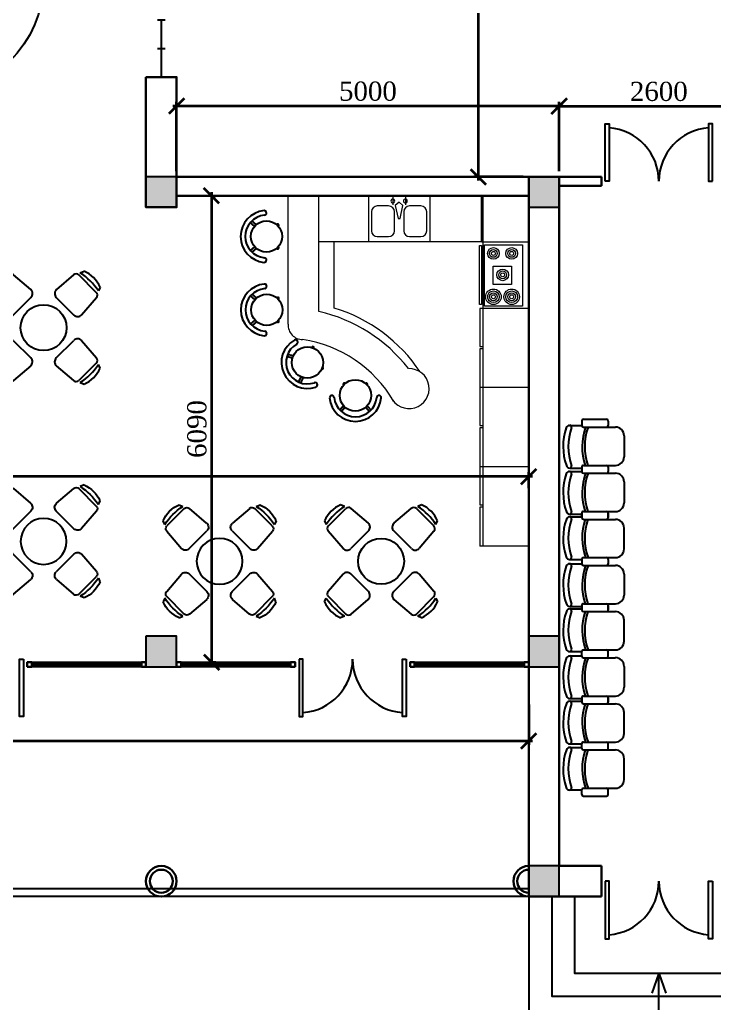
# Model space of a CAD drawing. Header units: inches. Extents: x 2870606 to 3671143, y -733551 to -473558.
# Drawn here: x 2942546 to 2951621, y -687898 to -675054 of the extents above; entities that cross this region are included whole.
import ezdxf

# ---------------------------------------------------------------- set-up
doc = ezdxf.new("R2010")
doc.units = ezdxf.units.IN
doc.header["$MEASUREMENT"] = 0
for name, color, linetype in [('A_Windows', 160, 'Continuous'), ('OP-MOB-MOVIL', 8, 'Continuous'), ('potolok', 7, 'Continuous'), ('МеБель', 254, 'Continuous')]:
    doc.layers.add(name, color=color, linetype=linetype)
doc.styles.add('J~stule', font='dutch.ttf')
doc.linetypes.add('FENCELINE1', pattern='A,0.25,-0.1,[133,ltypeshp.shx,S=0.1,R=0,X=-0.1,Y=0],-0.1,1', length=1.45)
doc.dimstyles.new('J~style', dxfattribs={"dimscale": 100, "dimtxt": 2.5, "dimasz": 2, "dimexe": 0.55, "dimexo": 0.725, "dimtad": 1, "dimdec": 0, "dimdsep": 46, "dimtxsty": 'J~stule', "dimblk": 'OBLIQUE', "dimcen": 2, "dimdle": 0.5, "dimadec": 0, "dimazin": 0, "dimtfac": 1, "dimtdec": 0, "dimtmove": 0, "dimatfit": 3, "dimfxl": 1, "dimarcsym": 0})

# ---------------------------------------------------------------- blocks, each defined once
blk = doc.blocks.new('_Oblique')
at = {"color": 0, "linetype": 'ByBlock', "lineweight": -2}
blk.add_line((-0.5, -0.5), (0.5, 0.5), dxfattribs=at)
blk = doc.blocks.new('*D106')
at = {"color": 0, "lineweight": -2, "transparency": 16777216}
for p, q in [((3216166, -562445), (3215523, -562445)), ((3215578, -562395), (3215578, -568095)), ((3216166, -568045), (3215523, -568045))]:
    blk.add_line(p, q, dxfattribs=at)
at = {"layer": 'Defpoints', "color": 0, "lineweight": 35, "transparency": 16777216}
for p in [(3216238, -562445), (3215578, -568045), (3216238, -568045)]:
    blk.add_point(p, dxfattribs=at)
at = {"color": 0, "lineweight": -2, "transparency": 16777216, "xscale": 200, "yscale": 200, "zscale": 200}
for p, rotation in [((3215578, -562445), 90), ((3215578, -568045), 270)]:
    blk.add_blockref('_Oblique', p, dxfattribs=dict(at, rotation=rotation))
at = {"color": 0, "transparency": 16777216, "insert": (3215386, -565245), "char_height": 250, "attachment_point": 5, "rotation": 90, "style": 'J~stule'}
blk.add_mtext('5600', dxfattribs=at)
blk = doc.blocks.new('ydhyc')
for p, q in [((698335, 39783, 59), (698316, 39733, 59)), ((698322, 39701, 59), (698644, 39701, 59)), ((698650, 39733, 59), (698631, 39783, 59)), ((698250, 39358, 59), (698273, 39654, 59)), ((698693, 39654, 59), (698716, 39358, 59)), ((698646, 39284, 59), (698320, 39284, 59)), ((697588, 39035, 59), (697637, 39055, 59)), ((697670, 39048, 59), (697670, 38727, 59)), ((698012, 39120, 59), (697717, 39098, 59)), ((698086, 38725, 59), (698086, 39050, 59)), ((698880, 38725, 59), (698880, 39050, 59)), ((698954, 39120, 59), (699249, 39098, 59)), ((699296, 39048, 59), (699296, 38727, 59)), ((699378, 39035, 59), (699329, 39055, 59)), ((697637, 38720, 59), (697588, 38740, 59)), ((697717, 38677, 59), (698012, 38655, 59)), ((699249, 38677, 59), (698954, 38655, 59)), ((699329, 38720, 59), (699378, 38740, 59)), ((698250, 38417, 59), (698273, 38121, 59)), ((698646, 38491, 59), (698320, 38491, 59)), ((698693, 38121, 59), (698716, 38417, 59)), ((698335, 37992, 59), (698316, 38042, 59)), ((698322, 38074, 59), (698644, 38074, 59)), ((698650, 38042, 59), (698631, 37992, 59))]:
    blk.add_line(p, q)
blk.add_circle((698483, 38887, 59), 300)
for centre, radius, start, end in [((698322, 39651, 59), 50, 90, 176.3861), ((698483, 38939, 59), 812, 78.1042, 101.8958), ((698483, 39417, 59), 394, 67.9827, 112.0173), ((698644, 39651, 59), 50, 3.6139, 90), ((698320, 39354, 59), 70, 176.3861, 270), ((698646, 39354, 59), 70, 270, 3.6139), ((698432, 38887, 59), 812, 168.1042, 191.8958), ((697720, 39048, 59), 50, 93.6139, 180), ((698016, 39050, 59), 70, 0, 93.6139), ((698950, 39050, 59), 70, 86.3861, 180), ((699246, 39048, 59), 50, 0, 86.3861), ((698534, 38887, 59), 812, 348.1042, 11.8958), ((697953, 38887, 59), 394, 157.9827, 202.0173), ((699013, 38887, 59), 394, 337.9827, 22.0173), ((697720, 38727, 59), 50, 180, 266.3861), ((698016, 38725, 59), 70, 266.3861, 0), ((698950, 38725, 59), 70, 180, 273.6139), ((699246, 38727, 59), 50, 273.6139, 0), ((698320, 38421, 59), 70, 90, 183.6139), ((698646, 38421, 59), 70, 356.3861, 90), ((698322, 38124, 59), 50, 183.6139, 270), ((698483, 38836, 59), 812, 258.1042, 281.8958), ((698644, 38124, 59), 50, 270, 356.3861), ((698483, 38358, 59), 394, 247.9827, 292.0173)]:
    blk.add_arc(centre, radius, start, end)
blk = doc.blocks.new('*D133')
at = {"color": 0, "lineweight": -2, "transparency": 16777216}
for p, q in [((3201638, -574876), (3201638, -575465)), ((3216238, -574939), (3216238, -575465)), ((3201588, -575410), (3216288, -575410))]:
    blk.add_line(p, q, dxfattribs=at)
at = {"layer": 'Defpoints', "color": 0, "lineweight": 35, "transparency": 16777216}
for p in [(3201638, -574803), (3216238, -574867), (3216238, -575410)]:
    blk.add_point(p, dxfattribs=at)
at = {"color": 0, "lineweight": -2, "transparency": 16777216, "xscale": 200, "yscale": 200, "zscale": 200, "rotation": 180}
blk.add_blockref('_Oblique', (3201638, -575410), dxfattribs=at)
at = {"color": 0, "lineweight": -2, "transparency": 16777216, "xscale": 200, "yscale": 200, "zscale": 200}
blk.add_blockref('_Oblique', (3216238, -575410), dxfattribs=at)
at = {"color": 0, "transparency": 16777216, "insert": (3208938, -575219), "char_height": 250, "attachment_point": 5, "style": 'J~stule'}
blk.add_mtext('14600', dxfattribs=at)
blk = doc.blocks.new('*D139')
at = {"color": 0, "lineweight": -2, "transparency": 16777216}
for p, q in [((3216638, -567972), (3216638, -567068)), ((3219238, -567972), (3219238, -567068)), ((3216588, -567123), (3219288, -567123))]:
    blk.add_line(p, q, dxfattribs=at)
at = {"layer": 'Defpoints', "color": 0, "lineweight": 35, "transparency": 16777216}
for p in [(3219238, -567123), (3216638, -568045), (3219238, -568045)]:
    blk.add_point(p, dxfattribs=at)
at = {"color": 0, "lineweight": -2, "transparency": 16777216, "xscale": 200, "yscale": 200, "zscale": 200, "rotation": 180}
blk.add_blockref('_Oblique', (3216638, -567123), dxfattribs=at)
at = {"color": 0, "lineweight": -2, "transparency": 16777216, "xscale": 200, "yscale": 200, "zscale": 200}
blk.add_blockref('_Oblique', (3219238, -567123), dxfattribs=at)
at = {"color": 0, "transparency": 16777216, "insert": (3217938, -566933), "char_height": 250, "attachment_point": 5, "style": 'J~stule'}
blk.add_mtext('2600', dxfattribs=at)
blk = doc.blocks.new('*D140')
at = {"color": 0, "lineweight": -2, "transparency": 16777216}
for p, q in [((3211638, -567972), (3211638, -567068)), ((3216638, -567972), (3216638, -567068)), ((3216688, -567123), (3211588, -567123))]:
    blk.add_line(p, q, dxfattribs=at)
at = {"layer": 'Defpoints', "color": 0, "lineweight": 35, "transparency": 16777216}
for p in [(3211638, -567123), (3211638, -568045), (3216638, -568045)]:
    blk.add_point(p, dxfattribs=at)
at = {"color": 0, "lineweight": -2, "transparency": 16777216, "xscale": 200, "yscale": 200, "zscale": 200, "rotation": 180}
blk.add_blockref('_Oblique', (3211638, -567123), dxfattribs=at)
at = {"color": 0, "lineweight": -2, "transparency": 16777216, "xscale": 200, "yscale": 200, "zscale": 200}
blk.add_blockref('_Oblique', (3216638, -567123), dxfattribs=at)
at = {"color": 0, "transparency": 16777216, "insert": (3214138, -566930), "char_height": 250, "attachment_point": 5, "style": 'J~stule'}
blk.add_mtext('5000', dxfattribs=at)
blk = doc.blocks.new('*D145')
at = {"color": 0, "lineweight": -2, "transparency": 16777216}
for p, q in [((3212094, -568245), (3212094, -574435)), ((3212104, -568295), (3212149, -568295)), ((3212104, -574385), (3212149, -574385))]:
    blk.add_line(p, q, dxfattribs=at)
at = {"layer": 'Defpoints', "color": 0, "lineweight": 35, "transparency": 16777216}
for p in [(3212032, -568295), (3212032, -574385), (3212094, -574385)]:
    blk.add_point(p, dxfattribs=at)
at = {"color": 0, "lineweight": -2, "transparency": 16777216, "xscale": 200, "yscale": 200, "zscale": 200}
for p, rotation in [((3212094, -568295), 90), ((3212094, -574385), 270)]:
    blk.add_blockref('_Oblique', p, dxfattribs=dict(at, rotation=rotation))
at = {"color": 0, "transparency": 16777216, "insert": (3211904, -571340), "char_height": 250, "attachment_point": 5, "rotation": 90, "style": 'J~stule'}
blk.add_mtext('6090', dxfattribs=at)
blk = doc.blocks.new('*D146')
at = {"color": 0, "lineweight": -2, "transparency": 16777216}
for p, q in [((3201468, -572428), (3201468, -571905)), ((3216238, -572114), (3216238, -571905)), ((3216288, -571960), (3201418, -571960))]:
    blk.add_line(p, q, dxfattribs=at)
at = {"layer": 'Defpoints', "color": 0, "lineweight": 35, "transparency": 16777216}
for p in [(3201468, -571960), (3216238, -572186), (3201468, -572501)]:
    blk.add_point(p, dxfattribs=at)
at = {"color": 0, "lineweight": -2, "transparency": 16777216, "xscale": 200, "yscale": 200, "zscale": 200, "rotation": 180}
blk.add_blockref('_Oblique', (3201468, -571960), dxfattribs=at)
at = {"color": 0, "lineweight": -2, "transparency": 16777216, "xscale": 200, "yscale": 200, "zscale": 200}
blk.add_blockref('_Oblique', (3216238, -571960), dxfattribs=at)
at = {"color": 0, "transparency": 16777216, "insert": (3208853, -571769), "char_height": 250, "attachment_point": 5, "style": 'J~stule'}
blk.add_mtext('14770', dxfattribs=at)
blk = doc.blocks.new('GFDFGD')
at = {"layer": 'OP-MOB-MOVIL'}
for p, q in [((3000553, -568594), (3000826, -568594)), ((3001155, -568594), (3001428, -568594)), ((3002030, -568594), (3001758, -568594)), ((3002360, -568594), (3002633, -568594)), ((3003235, -568594), (3002962, -568594)), ((3003564, -568594), (3003837, -568594)), ((3004439, -568594), (3004167, -568594)), ((3005042, -568594), (3004769, -568594)), ((3000439, -568823), (3000439, -568707)), ((3000939, -568823), (3000939, -568707)), ((3001042, -568823), (3001042, -568707)), ((3001542, -568823), (3001542, -568707)), ((3001644, -568823), (3001644, -568707)), ((3002144, -568823), (3002144, -568707)), ((3002144, -568823), (3002144, -568707)), ((3002246, -568823), (3002246, -568707)), ((3002746, -568823), (3002746, -568707)), ((3002849, -568823), (3002849, -568707)), ((3003349, -568823), (3003349, -568707)), ((3003451, -568823), (3003451, -568707)), ((3003451, -568823), (3003451, -568707)), ((3003951, -568823), (3003951, -568707)), ((3004053, -568823), (3004053, -568707)), ((3004553, -568823), (3004553, -568707)), ((3004655, -568823), (3004655, -568707)), ((3005155, -568823), (3005155, -568707)), ((3000337, -569123), (3000337, -568823)), ((3000360, -568801), (3000417, -568801)), ((3000439, -569123), (3000439, -568823)), ((3000939, -569123), (3000939, -568823)), ((3000962, -568801), (3001019, -568801)), ((3001042, -569123), (3001042, -568823)), ((3001542, -569123), (3001542, -568823)), ((3001542, -569123), (3001542, -568823)), ((3001564, -568801), (3001621, -568801)), ((3001621, -568801), (3001564, -568801)), ((3001644, -569123), (3001644, -568823)), ((3001644, -569123), (3001644, -568823)), ((3002144, -569123), (3002144, -568823)), ((3002167, -568801), (3002224, -568801)), ((3002246, -569123), (3002246, -568823)), ((3002746, -569123), (3002746, -568823)), ((3002746, -569123), (3002746, -568823)), ((3002746, -569123), (3002746, -568823)), ((3002746, -569123), (3002746, -568823)), ((3002769, -568801), (3002826, -568801)), ((3002826, -568801), (3002769, -568801)), ((3002849, -569123), (3002849, -568823)), ((3002849, -569123), (3002849, -568823)), ((3002849, -569123), (3002849, -568823)), ((3002849, -569123), (3002849, -568823)), ((3003349, -569123), (3003349, -568823)), ((3003428, -568801), (3003371, -568801)), ((3003451, -569123), (3003451, -568823)), ((3003951, -569123), (3003951, -568823)), ((3003951, -569123), (3003951, -568823)), ((3004030, -568801), (3003974, -568801)), ((3003974, -568801), (3004030, -568801)), ((3004053, -569123), (3004053, -568823)), ((3004053, -569123), (3004053, -568823)), ((3004553, -569123), (3004553, -568823)), ((3004633, -568801), (3004576, -568801)), ((3004655, -569123), (3004655, -568823)), ((3005155, -569123), (3005155, -568823)), ((3005235, -568801), (3005178, -568801)), ((3005258, -569123), (3005258, -568823)), ((3000360, -569146), (3000417, -569146)), ((3000417, -569307), (3000417, -569146)), ((3000962, -569146), (3001019, -569146)), ((3000974, -569301), (3000974, -569146)), ((3001019, -569307), (3001019, -569146)), ((3001564, -569146), (3001621, -569146)), ((3001621, -569146), (3001564, -569146)), ((3001576, -569301), (3001576, -569146)), ((3001610, -569301), (3001610, -569146)), ((3002167, -569307), (3002167, -569146)), ((3002167, -569146), (3002224, -569146)), ((3002224, -569307), (3002224, -569146)), ((3002769, -569146), (3002826, -569146)), ((3002826, -569146), (3002769, -569146)), ((3002780, -569301), (3002780, -569146)), ((3002814, -569301), (3002814, -569146)), ((3003428, -569146), (3003371, -569146)), ((3003371, -569307), (3003371, -569146)), ((3003428, -569307), (3003428, -569146)), ((3004030, -569146), (3003974, -569146)), ((3003974, -569146), (3004030, -569146)), ((3003985, -569301), (3003985, -569146)), ((3004019, -569301), (3004019, -569146)), ((3004633, -569146), (3004576, -569146)), ((3004576, -569307), (3004576, -569146)), ((3004621, -569301), (3004621, -569146)), ((3005178, -569307), (3005178, -569146)), ((3005235, -569146), (3005178, -569146)), ((3000417, -569307), (3000417, -569303)), ((3001019, -569307), (3001019, -569303)), ((3002167, -569307), (3002167, -569303)), ((3002224, -569307), (3002224, -569303)), ((3003371, -569307), (3003371, -569303)), ((3003428, -569307), (3003428, -569303)), ((3004576, -569307), (3004576, -569303)), ((3005178, -569307), (3005178, -569303))]:
    blk.add_line(p, q, dxfattribs=at)
for centre, radius, start, end in [((3000553, -568707), 114, 90, 180), ((3000826, -568707), 114, 0, 90), ((3001155, -568707), 114, 90, 180), ((3001428, -568707), 114, 0, 90), ((3001758, -568707), 114, 90, 180), ((3002030, -568707), 114, 0, 90), ((3002360, -568707), 114, 90, 180), ((3002633, -568707), 114, 0, 90), ((3002962, -568707), 114, 90, 180), ((3003235, -568707), 114, 0, 90), ((3003564, -568707), 114, 90, 180), ((3003837, -568707), 114, 0, 90), ((3004167, -568707), 114, 90, 180), ((3004439, -568707), 114, 0, 90), ((3004769, -568707), 114, 90, 180), ((3005042, -568707), 114, 0, 90), ((3000360, -568823), 22.7, 90, 180), ((3000417, -568823), 22.7, 0, 90), ((3000962, -568823), 22.7, 90, 180), ((3001019, -568823), 22.7, 0, 90), ((3001564, -568823), 22.7, 90, 180), ((3001564, -568823), 22.7, 90, 180), ((3001621, -568823), 22.7, 0, 90), ((3001621, -568823), 22.7, 0, 90), ((3002167, -568823), 22.7, 90, 180), ((3002224, -568823), 22.7, 0, 90), ((3002769, -568823), 22.7, 90, 180), ((3002769, -568823), 22.7, 90, 180), ((3002826, -568823), 22.7, 0, 90), ((3002826, -568823), 22.7, 0, 90), ((3003371, -568823), 22.7, 90, 180), ((3003428, -568823), 22.7, 0, 90), ((3003974, -568823), 22.7, 90, 180), ((3003974, -568823), 22.7, 90, 180), ((3004030, -568823), 22.7, 0, 90), ((3004030, -568823), 22.7, 0, 90), ((3004576, -568823), 22.7, 90, 180), ((3004633, -568823), 22.7, 0, 90), ((3005178, -568823), 22.7, 90, 180), ((3005235, -568823), 22.7, 0, 90), ((3000360, -569123), 22.7, 180, 270), ((3000417, -569123), 22.7, 270, 0), ((3000695, -568333), 775, 250.7237, 288.388), ((3000695, -568366), 775, 250.7237, 288.388), ((3000962, -569123), 22.7, 180, 270), ((3001019, -569123), 22.7, 270, 0), ((3001297, -568333), 775, 250.7237, 288.388), ((3001297, -568366), 775, 250.7237, 288.388), ((3001564, -569123), 22.7, 180, 270), ((3001564, -569123), 22.7, 180, 270), ((3001621, -569123), 22.7, 270, 0), ((3001621, -569123), 22.7, 270, 0), ((3001888, -568333), 775, 251.612, 289.2763), ((3001888, -568366), 775, 251.612, 289.2763), ((3002167, -569123), 22.7, 180, 270), ((3002224, -569123), 22.7, 270, 0), ((3002502, -568333), 775, 250.7237, 288.388), ((3002502, -568366), 775, 250.7237, 288.388), ((3002769, -569123), 22.7, 180, 270), ((3002769, -569123), 22.7, 180, 270), ((3002826, -569123), 22.7, 270, 0), ((3002826, -569123), 22.7, 270, 0), ((3003093, -568333), 775, 251.612, 289.2763), ((3003093, -568366), 775, 251.612, 289.2763), ((3003371, -569123), 22.7, 180, 270), ((3003428, -569123), 22.7, 270, 0), ((3003706, -568333), 775, 250.7237, 288.388), ((3003706, -568366), 775, 250.7237, 288.388), ((3003974, -569123), 22.7, 180, 270), ((3003974, -569123), 22.7, 180, 270), ((3004030, -569123), 22.7, 270, 0), ((3004030, -569123), 22.7, 270, 0), ((3004297, -568333), 775, 251.612, 289.2763), ((3004297, -568366), 775, 251.612, 289.2763), ((3004576, -569123), 22.7, 180, 270), ((3004633, -569123), 22.7, 270, 0), ((3004900, -568333), 775, 251.612, 289.2763), ((3004900, -568366), 775, 251.612, 289.2763), ((3005178, -569123), 22.7, 180, 270), ((3005235, -569123), 22.7, 270, 0), ((3000439, -569303), 22.7, 71.2939, 180), ((3000462, -569307), 45.5, 180, 251.8364), ((3000693, -568557), 765, 251.1774, 289.1061), ((3000688, -568624), 766, 251.7288, 289.3976), ((3000928, -569303), 45.5, 288.1636, 0), ((3000951, -569301), 22.7, 0, 107.846), ((3001042, -569303), 22.7, 71.2939, 180), ((3001064, -569307), 45.5, 180, 251.8364), ((3001296, -568557), 765, 251.1774, 289.1061), ((3001290, -568624), 766, 251.7288, 289.3976), ((3001530, -569303), 45.5, 288.1636, 0), ((3001553, -569301), 22.7, 0, 107.846), ((3001633, -569301), 22.7, 72.154, 180), ((3001655, -569303), 45.5, 180, 251.8364), ((3001890, -568557), 765, 250.8939, 288.8226), ((3001895, -568624), 766, 250.6024, 288.2712), ((3002121, -569307), 45.5, 288.1636, 0), ((3002144, -569303), 22.7, 0, 108.7061), ((3002246, -569303), 22.7, 71.2939, 180), ((3002269, -569307), 45.5, 180, 251.8364), ((3002500, -568557), 765, 251.1774, 289.1061), ((3002495, -568624), 766, 251.7288, 289.3976), ((3002735, -569303), 45.5, 288.1636, 0), ((3002758, -569301), 22.7, 0, 107.846), ((3002837, -569301), 22.7, 72.154, 180), ((3002860, -569303), 45.5, 180, 251.8364), ((3003094, -568557), 765, 250.8939, 288.8226), ((3003100, -568624), 766, 250.6024, 288.2712), ((3003326, -569307), 45.5, 288.1636, 0), ((3003349, -569303), 22.7, 0, 108.7061), ((3003451, -569303), 22.7, 71.2939, 180), ((3003474, -569307), 45.5, 180, 251.8364), ((3003705, -568557), 765, 251.1774, 289.1061), ((3003699, -568624), 766, 251.7288, 289.3976), ((3003939, -569303), 45.5, 288.1636, 0), ((3003962, -569301), 22.7, 0, 107.846), ((3004042, -569301), 22.7, 72.154, 180), ((3004064, -569303), 45.5, 180, 251.8364), ((3004299, -568557), 765, 250.8939, 288.8226), ((3004304, -568624), 766, 250.6024, 288.2712), ((3004530, -569307), 45.5, 288.1636, 0), ((3004553, -569303), 22.7, 0, 108.7061), ((3004644, -569301), 22.7, 72.154, 180), ((3004667, -569303), 45.5, 180, 251.8364), ((3004901, -568557), 765, 250.8939, 288.8226), ((3004907, -568624), 766, 250.6024, 288.2712), ((3005133, -569307), 45.5, 288.1636, 0), ((3005155, -569303), 22.7, 0, 108.7061)]:
    blk.add_arc(centre, radius, start, end, dxfattribs=at)
blk = doc.blocks.new('*U73')
at = {"color": 7, "lineweight": 30}
for points in [[(0, 60), (60, 60), (60, 0), (0, 0)], [(1550, 60), (1490, 60), (1490, 0), (1550, 0)]]:
    blk.add_lwpolyline(points, close=True, dxfattribs=at)
at = {"color": 4, "lineweight": 25}
for points in [[(60, 60), (1490, 60), (1490, 0), (60, 0)], [(60, 35), (1490, 35), (1490, 25), (60, 25)]]:
    blk.add_lwpolyline(points, close=True, dxfattribs=at)
blk = doc.blocks.new('dfgfdgf')
h = blk.add_hatch(color=256)
h.dxf.hatch_style = 1
h.paths.add_polyline_path([(3388175.57, -525833.49), (3388175.57, -525433.49), (3387775.57, -525433.49), (3387775.57, -525833.49)])
h = blk.add_hatch(color=256)
h.dxf.hatch_style = 1
h.paths.add_polyline_path([(3393175.57, -525833.49), (3393175.57, -525433.49), (3392775.57, -525433.49), (3392775.57, -525833.49)])
h = blk.add_hatch(color=256)
h.dxf.hatch_style = 1
h.paths.add_polyline_path([(3388175.57, -531833.49), (3388175.57, -531433.49), (3387775.57, -531433.49), (3387775.57, -531833.49)])
h = blk.add_hatch(color=256)
h.dxf.hatch_style = 1
h.paths.add_polyline_path([(3393175.57, -531833.49), (3393175.57, -531433.49), (3392775.57, -531433.49), (3392775.57, -531833.49)])
h = blk.add_hatch(color=256)
h.dxf.hatch_style = 1
h.paths.add_polyline_path([(3393175.57, -534833.49), (3393175.57, -534433.49), (3392775.57, -534433.49), (3392775.57, -534833.49)])
for p, q in [((3387925.57, -523383.49), (3388025.57, -523383.49)), ((3387975.57, -523383.49), (3387975.57, -524133.49)), ((3387925.57, -523758.49), (3388025.57, -523758.49)), ((3392775.57, -534833.49), (3378175.57, -534833.49)), ((3394475.57, -535833.49), (3394386.17, -536096.29)), ((3394475.57, -536383.49), (3394475.57, -535833.49)), ((3394475.57, -535833.49), (3394564.97, -536096.29))]:
    blk.add_line(p, q)
at = {"lineweight": 30}
for p, q in [((3388175.57, -525433.49), (3392775.57, -525433.49)), ((3392775.57, -525433.49), (3393175.57, -525433.49)), ((3393175.57, -525433.49), (3393725.57, -525433.49)), ((3393725.57, -525553.49), (3393725.57, -525433.49)), ((3393175.57, -525553.49), (3393725.57, -525553.49)), ((3388175.57, -525683.49), (3392775.57, -525683.49)), ((3393725.57, -534833.49), (3393725.57, -534433.49))]:
    blk.add_line(p, q, dxfattribs=at)
at = {"color": 0, "lineweight": 13}
for p, q in [((3391000.39, -525701.35), (3391000.39, -525801.35)), ((3391164.92, -525701.35), (3391164.92, -525801.35)), ((3391482.65, -525683.49), (3391482.65, -526272.8)), ((3390945.77, -525816.39), (3390797.82, -525816.39)), ((3391082.65, -525768.51), (3391032.31, -525810.21)), ((3391032.31, -525810.21), (3391069.15, -525981.88)), ((3391132.99, -525810.21), (3391082.65, -525768.51)), ((3391096.16, -525981.88), (3391132.99, -525810.21)), ((3391367.31, -525816.39), (3391219.37, -525816.39)), ((3390721.8, -525892.42), (3390721.8, -526140.36)), ((3391021.8, -526140.36), (3391021.8, -525892.42)), ((3391143.34, -525892.42), (3391143.34, -526140.36)), ((3391443.34, -526140.36), (3391443.34, -525892.42)), ((3391069.15, -525981.88), (3391096.16, -525981.88)), ((3391069.15, -525981.88), (3391096.16, -525981.88)), ((3390797.82, -526216.39), (3390945.77, -526216.39)), ((3391219.37, -526216.39), (3391367.31, -526216.39)), ((3392771.7, -527154.37), (3392136.17, -527154.37)), ((3392771.7, -528188.39), (3392136.17, -528188.39)), ((3392771.7, -529222.4), (3392136.17, -529222.4))]:
    blk.add_line(p, q, dxfattribs=at)
at = {"ltscale": 9}
blk.add_line((3392162.1, -526283.49), (3392162.1, -525683.49), dxfattribs=at)
at = {"linetype": 'Continuous'}
for p, q in [((3389350.46, -525907.12), (3389350.46, -525907.12)), ((3389194.93, -526080.73), (3389138.91, -526032.37)), ((3389216.12, -526059.53), (3389159.67, -526010.79)), ((3389194.93, -526348.67), (3389138.91, -526397.02)), ((3389216.12, -526369.86), (3389159.67, -526418.61)), ((3389350.09, -526522.24), (3389350.09, -526522.24)), ((3389354.25, -526865.09), (3389354.25, -526865.09)), ((3389198.72, -527038.7), (3389142.71, -526990.34)), ((3389219.92, -527017.5), (3389163.46, -526968.76)), ((3389198.72, -527306.64), (3389142.71, -527355)), ((3389219.92, -527327.83), (3389163.46, -527376.58)), ((3389353.89, -527480.21), (3389353.89, -527480.21)), ((3389756.62, -527580.38), (3389756.62, -527580.38)), ((3389697.94, -527774.88), (3389626.32, -527754.07)), ((3389687.49, -527802.98), (3389616.43, -527782.34)), ((3389799.06, -528046.59), (3389768.27, -528113.88)), ((3389827.16, -528057.04), (3389796.13, -528124.86)), ((3390012.41, -528139.79), (3390012.41, -528139.79)), ((3390204.16, -528290.11), (3390204.16, -528290.11)), ((3390819.28, -528289.75), (3390819.28, -528289.75)), ((3390356.54, -528424.08), (3390307.79, -528480.54)), ((3390377.74, -528445.28), (3390329.38, -528501.29)), ((3390645.67, -528445.28), (3390694.03, -528501.29)), ((3390666.87, -528424.08), (3390715.62, -528480.54))]:
    blk.add_line(p, q, dxfattribs=at)
at = {"linetype": 'FENCELINE1', "ltscale": 200}
blk.add_line((3392775.57, -534733.49), (3378175.57, -534733.49), dxfattribs=at)
at = {"lineweight": 30}
blk.add_lwpolyline([(3387775.57, -524133.49), (3388175.57, -524133.49), (3388175.57, -525833.49), (3387775.57, -525833.49)], close=True, dxfattribs=at)
for points in [[(3393775.57, -525493.49), (3393775.57, -524743.49), (3393825.57, -524743.49), (3393825.57, -525493.49)], [(3395175.57, -525493.49), (3395175.57, -524743.49), (3395125.57, -524743.49), (3395125.57, -525493.49)], [(3387775.57, -525433.49), (3387775.57, -525833.49), (3388175.57, -525833.49), (3388175.57, -525433.49)], [(3392775.57, -525433.49), (3392775.57, -525833.49), (3393175.57, -525833.49), (3393175.57, -525433.49)], [(3387775.57, -531433.49), (3387775.57, -531833.49), (3388175.57, -531833.49), (3388175.57, -531433.49)], [(3392775.57, -531433.49), (3392775.57, -531833.49), (3393175.57, -531833.49), (3393175.57, -531433.49)], [(3386175.57, -531733.49), (3386175.57, -532483.49), (3386125.57, -532483.49), (3386125.57, -531733.49)], [(3389775.57, -531733.49), (3389775.57, -532483.49), (3389825.57, -532483.49), (3389825.57, -531733.49)], [(3391175.57, -531733.49), (3391175.57, -532483.49), (3391125.57, -532483.49), (3391125.57, -531733.49)], [(3392775.57, -534433.49), (3392775.57, -534833.49), (3393175.57, -534833.49), (3393175.57, -534433.49)], [(3393775.57, -534633.49), (3393775.57, -535383.49), (3393825.57, -535383.49), (3393825.57, -534633.49)], [(3395175.57, -534633.49), (3395175.57, -535383.49), (3395125.57, -535383.49), (3395125.57, -534633.49)]]:
    blk.add_lwpolyline(points, close=True)
for points in [[(3392775.57, -525433.49), (3392775.57, -534833.49), (3393725.57, -534833.49)], [(3393175.57, -525433.49), (3393175.57, -534433.49), (3393725.57, -534433.49)]]:
    blk.add_lwpolyline(points, dxfattribs=at)
for points in [[(3392775.57, -534833.49), (3392775.57, -536433.49), (3396175.57, -536433.49), (3396175.57, -534833.49)], [(3393075.57, -534833.49), (3393075.57, -536133.49), (3395875.57, -536133.49), (3395875.57, -534833.49)], [(3393375.57, -534833.49), (3393375.57, -535833.49), (3395575.57, -535833.49), (3395575.57, -534833.49)]]:
    blk.add_lwpolyline(points)
blk.add_circle((3384937.32, -522866.24), 1500)
at = {"linetype": 'Continuous'}
for centre in [(3389350.09, -526214.7), (3389350.09, -526214.7), (3389353.89, -527172.67), (3389353.89, -527172.67), (3389884.36, -527860.18), (3389884.36, -527860.18), (3390511.7, -528290.11), (3390511.7, -528290.11)]:
    blk.add_circle(centre, 205, dxfattribs=at)
at = {"lineweight": 30}
for radius in [200, 150]:
    blk.add_circle((3387975.57, -534633.49), radius, dxfattribs=at)
for centre, start, end in [((3393775.57, -525493.49), 0, 85.903956), ((3395175.57, -525493.49), 94.096044, 180), ((3389775.57, -531733.49), 274.096044, 0), ((3391175.57, -531733.49), 180, 265.903956), ((3393775.57, -534633.49), 274.096044, 0), ((3395175.57, -534633.49), 180, 265.903956)]:
    blk.add_arc(centre, 700, start, end)
at = {"color": 0, "lineweight": 13}
for centre, radius, start, end in [((3390797.82, -525892.42), 76.03, 90, 180), ((3390945.77, -525892.42), 76.03, 0, 90), ((3391000.39, -525751.35), 25, 0, 180), ((3391000.39, -525751.35), 25, 180, 0), ((3391164.92, -525751.35), 25, 0, 180), ((3391164.92, -525751.35), 25, 180, 0), ((3391219.37, -525892.42), 76.03, 90, 180), ((3391367.31, -525892.42), 76.03, 0, 90), ((3390797.82, -526140.36), 76.03, 180, 270), ((3390945.77, -526140.36), 76.03, 270, 0), ((3391219.37, -526140.36), 76.03, 180, 270), ((3391367.31, -526140.36), 76.03, 270, 0)]:
    blk.add_arc(centre, radius, start, end, dxfattribs=at)
at = {"linetype": 'Continuous'}
for centre, radius, start, end in [((3389350.09, -526214.7), 339, 95.503781, 264.428527), ((3389350.09, -526214.7), 279, 95.503781, 264.428527), ((3389320.46, -525907.12), 30, 0, 95.503781), ((3389320.46, -525907.12), 30, 275.503781, 0), ((3389495.05, -526069.74), 15, 312.903345, 137.096655), ((3389495.05, -526359.65), 15, 222.903345, 47.096655), ((3389320.09, -526522.24), 30, 264.428527, 0), ((3389320.09, -526522.24), 30, 0, 84.428527), ((3389353.89, -527172.67), 339, 95.503781, 264.428527), ((3389324.25, -526865.09), 30, 0, 95.503781), ((3389324.25, -526865.09), 30, 275.503781, 0), ((3389353.89, -527172.67), 279, 95.503781, 264.428527), ((3389498.84, -527027.71), 15, 312.903345, 137.096655), ((3389498.84, -527317.62), 15, 222.903345, 47.096655), ((3389323.89, -527480.21), 30, 264.428527, 0), ((3389323.89, -527480.21), 30, 0, 84.428527), ((3389884.36, -527860.18), 339, 120.110341, 289.035087), ((3389884.36, -527860.18), 279, 120.110341, 289.035087), ((3389729.34, -527592.87), 30, 24.60656, 120.110341), ((3389729.34, -527592.87), 30, 300.110341, 24.60656), ((3389955.79, -527668.02), 15, 337.509905, 161.703215), ((3390076.51, -527931.61), 15, 247.509905, 71.703215), ((3389985.13, -528152.28), 30, 24.60656, 109.035087), ((3389985.13, -528152.28), 30, 289.035087, 24.60656), ((3390366.75, -528145.16), 15, 42.903345, 227.096655), ((3390656.66, -528145.16), 15, 312.903345, 137.096655), ((3390204.16, -528320.11), 30, 90, 185.571473), ((3390511.7, -528290.11), 339, 185.571473, 354.496219), ((3390204.16, -528320.11), 30, 5.571473, 90), ((3390511.7, -528290.11), 279, 185.571473, 354.496219), ((3390819.28, -528319.75), 30, 90, 174.496219), ((3390819.28, -528319.75), 30, 354.496219, 90)]:
    blk.add_arc(centre, radius, start, end, dxfattribs=at)
at = {"lineweight": 30}
for radius in [200, 150]:
    blk.add_arc((3392775.57, -534633.49), radius, 90, 270, dxfattribs=at)
at = {"layer": 'potolok', "color": 0, "lineweight": 13, "ltscale": 0.01}
for p, q in [((3389632.73, -527360.1), (3389632.73, -525683.49)), ((3390032.73, -527193.31), (3390032.73, -525683.49)), ((3392182.65, -530256.42), (3392182.65, -525683.49)), ((3392182.65, -526283.49), (3390032.73, -526283.49)), ((3390232.73, -527148.82), (3390232.73, -526283.49)), ((3392199.8, -527123.99), (3392199.8, -526322.52)), ((3392199.8, -526322.52), (3392695.44, -526322.52)), ((3392695.44, -526322.52), (3392695.44, -527123.99)), ((3392310.6, -526840.72), (3392310.6, -526601.79)), ((3392310.6, -526601.79), (3392552.25, -526601.79)), ((3392552.25, -526601.79), (3392552.25, -526840.72)), ((3392552.25, -526840.72), (3392310.6, -526840.72)), ((3392695.44, -527123.99), (3392199.8, -527123.99)), ((3392136.17, -527154.37), (3392136.17, -527649.09)), ((3392136.17, -527649.09), (3392182.65, -527649.09)), ((3392182.65, -527679.45), (3392136.17, -527679.45)), ((3392136.17, -527679.45), (3392136.17, -528188.39)), ((3392771.7, -528188.39), (3392136.17, -528188.39)), ((3392136.17, -528188.39), (3392136.17, -528683.11)), ((3392136.17, -528683.11), (3392182.65, -528683.11)), ((3392182.65, -528713.47), (3392136.17, -528713.47)), ((3392136.17, -528713.47), (3392136.17, -529222.4)), ((3392771.7, -529222.4), (3392136.17, -529222.4)), ((3392136.17, -529222.4), (3392136.17, -529717.12)), ((3392136.17, -529717.12), (3392182.65, -529717.12)), ((3392182.65, -529747.48), (3392136.17, -529747.48)), ((3392136.17, -529747.48), (3392136.17, -530256.42)), ((3392771.7, -530256.42), (3392136.17, -530256.42))]:
    blk.add_line(p, q, dxfattribs=at)
for centre, radius, start, end in [((3389574.97, -529204.8), 2062.91, 37.807508, 77.179394), ((3389632.73, -529133.41), 2073.31, 33.669968, 73.178435), ((3389822.54, -527370.29), 190.09, 176.927694, 269.91747), ((3389574.97, -529204.8), 1662.91, 30.308722, 81.447637), ((3391213.36, -528201.14), 261.07, 203.938911, 91.873693)]:
    blk.add_arc(centre, radius, start, end, dxfattribs=at)
at = {"layer": 'МеБель', "color": 0, "lineweight": 13}
for p, q in [((3390682.65, -525683.49), (3390682.65, -526272.54)), ((3392131.85, -527103.57), (3392131.85, -526334.29)), ((3392131.85, -526334.29), (3392157.25, -526334.29)), ((3392157.25, -526334.29), (3392157.25, -527103.57)), ((3392162.1, -526283.49), (3392771.7, -526283.49)), ((3392182.65, -526435.89), (3392157.25, -526435.89)), ((3392157.25, -526486.69), (3392182.65, -526486.69)), ((3392157.25, -526951.17), (3392182.65, -526951.17)), ((3392157.25, -527103.57), (3392131.85, -527103.57)), ((3392182.65, -527001.97), (3392157.25, -527001.97))]:
    blk.add_line(p, q, dxfattribs=at)
for centre, radius in [((3392314.5, -526435.89), 76.2), ((3392314.5, -526435.89), 50.8), ((3392314.5, -526435.89), 25.4), ((3392553.27, -526435.89), 76.2), ((3392553.27, -526435.89), 50.8), ((3392553.27, -526435.89), 25.4), ((3392435.6, -526715.6), 76.2), ((3392435.6, -526715.6), 50.8), ((3392435.6, -526715.6), 25.4), ((3392314.5, -527001.97), 101.6), ((3392314.5, -527001.97), 76.2), ((3392314.5, -527001.97), 50.8), ((3392314.5, -527001.97), 25.4), ((3392553.27, -527001.97), 101.6), ((3392553.27, -527001.97), 76.2), ((3392553.27, -527001.97), 50.8), ((3392553.27, -527001.97), 25.4)]:
    blk.add_circle(centre, radius, dxfattribs=at)
for p, rotation in [((3852842.46, -6005.94, -58.88), 225.0000000000001), ((2924442.69, -1051855.52, -58.88), 45.00000000000001)]:
    blk.add_blockref('ydhyc', p, dxfattribs=dict(rotation=rotation))
at = {"color": 1, "lineweight": 35, "rotation": 270}
blk.add_blockref('GFDFGD', (3962614.74, 2471735.86), dxfattribs=at)
at = {"xscale": -1}
for p, rotation in [((2920033.44, -8796.19, -58.88), 135.0000000000002), ((3855141.28, -1051855.52, -58.88), 315)]:
    blk.add_blockref('ydhyc', p, dxfattribs=dict(at, rotation=rotation))
at = {"layer": 'A_Windows', "color": 5, "lineweight": 30, "rotation": 180.0000153929365}
for p in [(3387775.57, -531773.49), (3389725.57, -531773.49), (3392775.57, -531773.49)]:
    blk.add_blockref('*U73', p, dxfattribs=at)
for base, p1, p2, picture, middle in [((3392115.62, -525433.49), (3392775.57, -519833.49), (3392775.57, -525433.49), '*D106', (3391922.92, -522633.49)), ((3388631.67, -531773.49), (3388568.97, -525683.49), (3388568.97, -531773.49), '*D145', (3388441.66, -528728.49))]:
    dim = blk.add_linear_dim(base=base, p1=p1, p2=p2, angle=90, dimstyle='J~style', override={"dimdec": 1, "dimtdec": 1})
    dim.commit()
    dim.dimension.update_dxf_attribs({"geometry": picture, "text_midpoint": middle, "insert": (176537.36, 42611.32)})
for base, p1, p2, picture, middle in [((3388175.57, -524511.6), (3393175.57, -525433.49), (3388175.57, -525433.49), '*D140', (3390675.57, -524318.9)), ((3395775.57, -524511.6), (3393175.57, -525433.49), (3395775.57, -525433.49), '*D139', (3394475.57, -524321.59)), ((3378005.57, -529349.05), (3392775.57, -529574.87), (3378005.57, -529889.18), '*D146', (3385390.57, -529158.17)), ((3392775.57, -532798.95), (3378175.57, -532191.86), (3392775.57, -532255.28), '*D133', (3385475.57, -532608.07))]:
    dim = blk.add_linear_dim(base=base, p1=p1, p2=p2, dimstyle='J~style', override={"dimdec": 1, "dimtdec": 1})
    dim.commit()
    dim.dimension.update_dxf_attribs({"geometry": picture, "text_midpoint": middle, "insert": (176537.36, 42611.32)})

msp = doc.modelspace()

# ---------------------------------------------------------------- block references
at = {"color": 1, "lineweight": 35}
msp.add_blockref('dfgfdgf', (-443579.5, -151670.23), dxfattribs=at)

doc.saveas('drawing.dxf')
